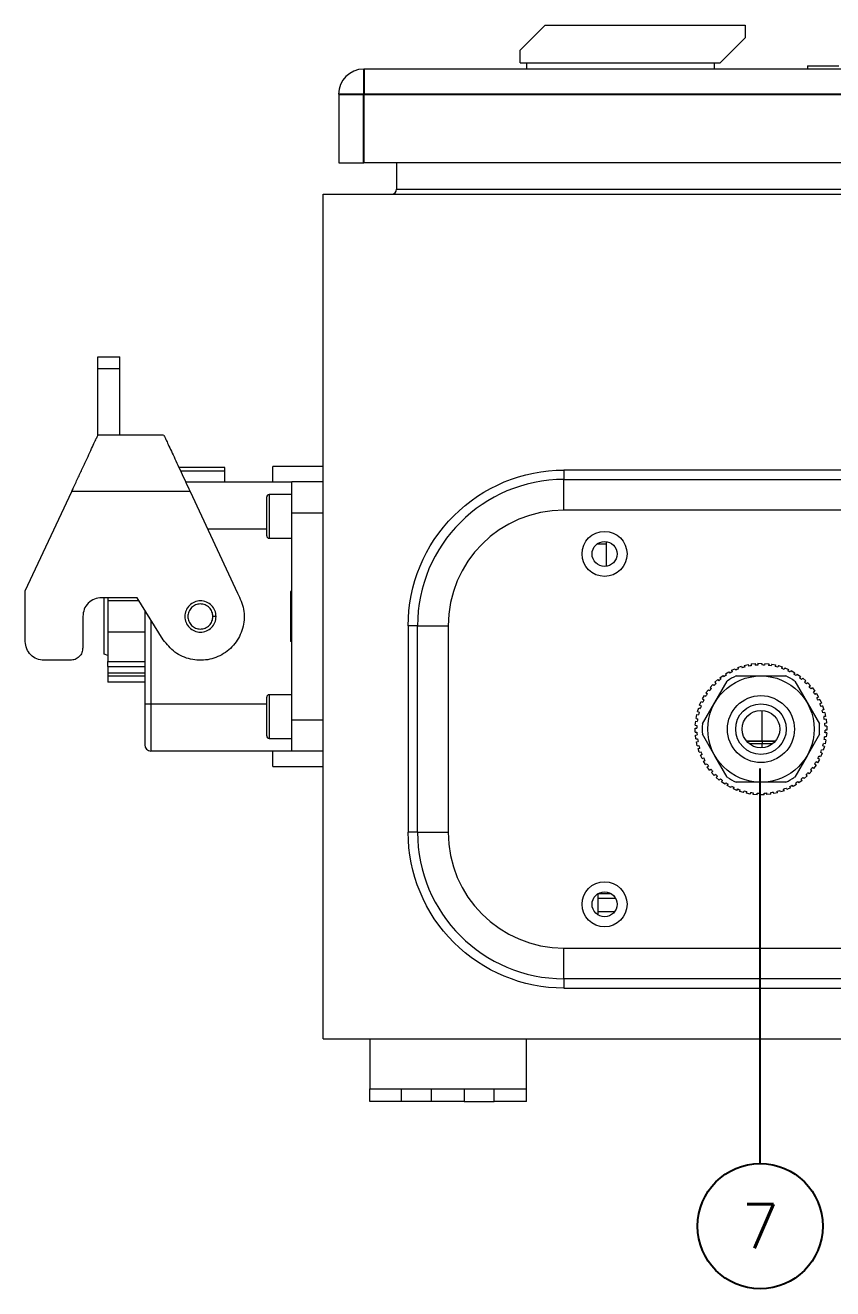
# Model space of a CAD drawing. Extents: x 4137 to 28680, y 2446 to 6814.
# Drawn here: x 9961.3 to 10090.3, y 5122.9 to 5324.9 of the extents above; entities that cross this region are included whole.
import ezdxf
from ezdxf.enums import TextEntityAlignment as Align

# ---------------------------------------------------------------- set-up
doc = ezdxf.new("R2010")
doc.units = 0
doc.header["$LTSCALE"] = 0.5
doc.layers.get('0').update_dxf_attribs({"linetype": 'CONTINUOUS'})
doc.layers.add('DIM', color=5, linetype='CONTINUOUS')
doc.layers.add('VOL', color=2, linetype='CONTINUOUS')
doc.styles.get("Standard").update_dxf_attribs({"font": 'simplex.shx'})

msp = doc.modelspace()

# ---------------------------------------------------------------- linework, layer by layer
at = {"color": 7, "linetype": 'Continuous', "lineweight": 15}
for p, q in [((10040.37, 5320.86), (10044.38, 5324.86)), ((10040.37, 5320.86), (10044.38, 5324.86)), ((10044.38, 5324.86), (10076.37, 5324.86)), ((10044.38, 5324.86), (10076.37, 5324.86)), ((10076.37, 5324.86), (10076.37, 5322.86)), ((10076.37, 5324.86), (10076.37, 5322.86)), ((10076.37, 5322.86), (10072.37, 5318.86)), ((10076.37, 5322.86), (10072.37, 5318.86)), ((10040.37, 5318.86), (10040.37, 5320.86)), ((10040.37, 5318.86), (10040.37, 5320.86)), ((10202.38, 5317.86), (10015.37, 5317.86)), ((10202.38, 5317.86), (10015.37, 5317.86)), ((10040.37, 5318.86), (10072.37, 5318.86)), ((10040.37, 5318.86), (10072.37, 5318.86)), ((10041.37, 5318.86), (10041.37, 5317.86)), ((10041.37, 5318.86), (10041.37, 5317.86)), ((10071.37, 5318.86), (10071.37, 5317.86)), ((10071.37, 5318.86), (10071.37, 5317.86)), ((10086.3, 5318.37), (10086.3, 5317.86)), ((10086.3, 5318.37), (10091.3, 5318.37)), ((10086.3, 5318.37), (10086.3, 5317.86)), ((10086.3, 5318.37), (10091.3, 5318.37)), ((10011.38, 5313.86), (10011.38, 5302.86)), ((10011.38, 5313.86), (10011.38, 5302.86)), ((10011.38, 5302.86), (10015.37, 5302.86)), ((10011.38, 5302.86), (10015.37, 5302.86)), ((10202.38, 5302.86), (10015.37, 5302.86)), ((10202.38, 5302.86), (10015.37, 5302.86)), ((10020.63, 5302.86), (10020.63, 5298.66)), ((10020.63, 5302.86), (10020.63, 5298.66)), ((10008.87, 5162.86), (10008.87, 5297.86)), ((10008.87, 5297.86), (10208.87, 5297.86)), ((10008.87, 5162.86), (10008.87, 5297.86)), ((10008.87, 5297.86), (10208.87, 5297.86)), ((10020.63, 5298.66), (10190.12, 5298.66)), ((10020.63, 5298.66), (10190.12, 5298.66)), ((9972.9, 5271.86), (9976.4, 5271.86)), ((9972.9, 5271.86), (9976.4, 5271.86)), ((9972.9, 5270), (9976.4, 5270)), ((9972.9, 5259.36), (9972.9, 5270)), ((9972.9, 5270), (9976.4, 5270)), ((9972.9, 5259.36), (9972.9, 5270)), ((9976.4, 5259.36), (9976.4, 5270)), ((9976.4, 5259.36), (9976.4, 5270)), ((9983.3, 5259.36), (9972.9, 5259.36)), ((9983.3, 5259.36), (9972.9, 5259.36)), ((9983.45, 5259.29), (9983.3, 5259.36)), ((9983.45, 5259.29), (9983.3, 5259.36)), ((9993.17, 5254.15), (9985.85, 5254.15)), ((9993.17, 5254.15), (9985.85, 5254.15)), ((9986.09, 5253.62), (9993.17, 5253.62)), ((9986.09, 5253.62), (9993.17, 5253.62)), ((9993.17, 5253.62), (9993.17, 5254.15)), ((9993.17, 5253.62), (9993.17, 5254.15)), ((9993.17, 5251.86), (9993.17, 5253.62)), ((9993.17, 5251.86), (9993.17, 5253.62)), ((10008.87, 5254.36), (10000.87, 5254.36)), ((10000.87, 5251.86), (10000.87, 5254.36)), ((10008.87, 5254.36), (10000.87, 5254.36)), ((10000.87, 5251.86), (10000.87, 5254.36)), ((10170.37, 5253.76), (10047.37, 5253.76)), ((10047.37, 5253.76), (10047.37, 5252.26)), ((10170.37, 5253.76), (10047.37, 5253.76)), ((10047.37, 5253.76), (10047.37, 5252.26)), ((9968.9, 5250.78), (9968.76, 5250.5)), ((9968.9, 5250.78), (9968.76, 5250.5)), ((9986.92, 5251.86), (10003.88, 5251.86)), ((9986.92, 5251.86), (10003.88, 5251.86)), ((10000.87, 5252.66), (10000.77, 5252.66)), ((10000.77, 5252.66), (10000.77, 5251.86)), ((10000.87, 5252.66), (10000.77, 5252.66)), ((10000.77, 5252.66), (10000.77, 5251.86)), ((10008.87, 5251.86), (10003.88, 5251.86)), ((10003.88, 5246.86), (10003.88, 5251.86)), ((10008.87, 5251.86), (10003.88, 5251.86)), ((10003.88, 5246.86), (10003.88, 5251.86)), ((10047.37, 5252.26), (10170.37, 5252.26)), ((10047.37, 5252.26), (10170.37, 5252.26)), ((9961.28, 5234.44), (9968.7, 5250.36)), ((9961.28, 5234.44), (9968.7, 5250.36)), ((9987.61, 5250.36), (9968.7, 5250.36)), ((9987.61, 5250.36), (9968.7, 5250.36)), ((9987.61, 5250.36), (9995.21, 5234.07)), ((9987.61, 5250.36), (9995.21, 5234.07)), ((9999.87, 5243.26), (9999.87, 5249.46)), ((9999.87, 5243.26), (9999.87, 5249.46)), ((10003.88, 5249.86), (10000.27, 5249.86)), ((10003.88, 5249.86), (10000.27, 5249.86)), ((10008.87, 5246.86), (10003.88, 5246.86)), ((10003.88, 5213.86), (10003.88, 5246.86)), ((10008.87, 5246.86), (10003.88, 5246.86)), ((10003.88, 5213.86), (10003.88, 5246.86)), ((10170.37, 5247.36), (10047.37, 5247.36)), ((10170.37, 5247.36), (10047.37, 5247.36)), ((10000.27, 5242.86), (10003.88, 5242.86)), ((10000.27, 5242.86), (10003.88, 5242.86)), ((10054.17, 5241.91), (10052.61, 5241.91)), ((10054.17, 5241.91), (10052.61, 5241.91)), ((10054.17, 5241.91), (10054.17, 5242.34)), ((10054.17, 5241.91), (10054.17, 5242.34)), ((10054.17, 5238.38), (10054.17, 5241.91)), ((10054.17, 5238.38), (10054.17, 5241.91)), ((9961.28, 5226.36), (9961.28, 5234.44)), ((9961.28, 5226.36), (9961.28, 5234.44)), ((9979.15, 5233.36), (9973.47, 5233.36)), ((9979.15, 5233.36), (9973.47, 5233.36)), ((9973.87, 5224.36), (9973.87, 5233.36)), ((9973.87, 5224.36), (9973.87, 5233.36)), ((9974.48, 5233.36), (9974.48, 5232.86)), ((9974.48, 5233.36), (9974.48, 5232.86)), ((9979.46, 5232.86), (9974.48, 5232.86)), ((9974.48, 5232.86), (9974.48, 5227.86)), ((9979.46, 5232.86), (9974.48, 5232.86)), ((9974.48, 5232.86), (9974.48, 5227.86)), ((9983.34, 5226.65), (9979.15, 5233.36)), ((9983.34, 5226.65), (9979.15, 5233.36)), ((10003.66, 5233.6), (10003.67, 5233.6)), ((10003.66, 5233.6), (10003.67, 5233.6)), ((10003.66, 5233.56), (10003.67, 5233.56)), ((10003.66, 5233.56), (10003.67, 5233.56)), ((10003.88, 5234.36), (10003.67, 5234.36)), ((10003.67, 5234.36), (10003.67, 5226.36)), ((10003.88, 5234.36), (10003.67, 5234.36)), ((10003.67, 5234.36), (10003.67, 5226.36)), ((10003.67, 5234.18), (10003.67, 5234.18)), ((10003.67, 5234.18), (10003.67, 5234.18)), ((9980.37, 5231.39), (9980.37, 5216.36)), ((9980.37, 5231.39), (9980.37, 5216.36)), ((9970.47, 5230.36), (9970.47, 5225.36)), ((9970.47, 5230.36), (9970.47, 5225.36)), ((9991.77, 5230.36), (9991.27, 5230.36)), ((9991.77, 5230.36), (9991.27, 5230.36)), ((10003.67, 5230.1), (10003.67, 5230.1)), ((10003.67, 5230.1), (10003.67, 5230.1)), ((10022.48, 5228.86), (10022.48, 5195.86)), ((10023.98, 5228.86), (10022.48, 5228.86)), ((10022.48, 5228.86), (10022.48, 5195.86)), ((10023.98, 5228.86), (10022.48, 5228.86)), ((10023.98, 5195.86), (10023.98, 5228.86)), ((10023.98, 5195.86), (10023.98, 5228.86)), ((10028.87, 5228.86), (10028.87, 5195.86)), ((10028.87, 5228.86), (10028.87, 5195.86)), ((9980.37, 5227.86), (9974.48, 5227.86)), ((9974.48, 5227.86), (9974.48, 5223.18)), ((9980.37, 5227.86), (9974.48, 5227.86)), ((9974.48, 5227.86), (9974.48, 5223.18)), ((10003.88, 5226.36), (10003.67, 5226.36)), ((10003.88, 5226.36), (10003.67, 5226.36)), ((9968.47, 5223.36), (9964.27, 5223.36)), ((9968.47, 5223.36), (9964.27, 5223.36)), ((9974.48, 5224.13), (9973.87, 5224.36)), ((9974.48, 5224.13), (9973.87, 5224.36)), ((10076.21, 5222.54), (10076.84, 5222.67)), ((10076.21, 5222.54), (10076.84, 5222.67)), ((10076.21, 5222.54), (10076.27, 5222.27)), ((10076.21, 5222.54), (10076.27, 5222.27)), ((10076.84, 5222.67), (10076.89, 5222.42)), ((10076.84, 5222.67), (10076.89, 5222.42)), ((10077.29, 5222.77), (10077.93, 5222.82)), ((10077.29, 5222.77), (10077.93, 5222.82)), ((10077.29, 5222.77), (10077.32, 5222.49)), ((10077.29, 5222.77), (10077.32, 5222.49)), ((10077.93, 5222.82), (10077.95, 5222.57)), ((10077.93, 5222.82), (10077.95, 5222.57)), ((10078.39, 5222.88), (10078.38, 5222.6)), ((10078.39, 5222.88), (10078.38, 5222.6)), ((10078.39, 5222.88), (10079.03, 5222.87)), ((10078.39, 5222.88), (10079.03, 5222.87)), ((10079.03, 5222.87), (10079.02, 5222.61)), ((10079.03, 5222.87), (10079.02, 5222.61)), ((10079.49, 5222.87), (10079.46, 5222.59)), ((10079.49, 5222.87), (10079.46, 5222.59)), ((10079.49, 5222.87), (10080.12, 5222.79)), ((10079.49, 5222.87), (10080.12, 5222.79)), ((10080.12, 5222.79), (10080.09, 5222.54)), ((10080.12, 5222.79), (10080.09, 5222.54)), ((10080.59, 5222.75), (10080.52, 5222.48)), ((10080.59, 5222.75), (10080.52, 5222.48)), ((10080.59, 5222.75), (10081.21, 5222.61)), ((10080.59, 5222.75), (10081.21, 5222.61)), ((10081.21, 5222.61), (10081.15, 5222.35)), ((10081.21, 5222.61), (10081.15, 5222.35)), ((10081.66, 5222.51), (10081.57, 5222.25)), ((10081.66, 5222.51), (10081.57, 5222.25)), ((10081.66, 5222.51), (10082.27, 5222.31)), ((10081.66, 5222.51), (10082.27, 5222.31)), ((9974.48, 5222.36), (9980.37, 5222.36)), ((9974.48, 5222.36), (9974.48, 5222.36)), ((9974.48, 5222.36), (9980.37, 5222.36)), ((9974.48, 5222.36), (9974.48, 5222.36)), ((9974.48, 5221.36), (9974.48, 5220.86)), ((9974.48, 5221.36), (9974.48, 5220.86)), ((10072.3, 5220.58), (10072.82, 5220.95)), ((10072.3, 5220.58), (10072.82, 5220.95)), ((10072.3, 5220.58), (10072.46, 5220.35)), ((10072.3, 5220.58), (10072.46, 5220.35)), ((10072.82, 5220.95), (10072.97, 5220.74)), ((10072.82, 5220.95), (10072.97, 5220.74)), ((10073.2, 5221.22), (10073.75, 5221.53)), ((10073.2, 5221.22), (10073.75, 5221.53)), ((10073.2, 5221.22), (10073.33, 5220.98)), ((10073.2, 5221.22), (10073.33, 5220.98)), ((10073.75, 5221.53), (10073.88, 5221.31)), ((10073.75, 5221.53), (10073.88, 5221.31)), ((10074.15, 5221.77), (10074.74, 5222.02)), ((10074.15, 5221.77), (10074.74, 5222.02)), ((10074.15, 5221.77), (10074.26, 5221.51)), ((10074.15, 5221.77), (10074.26, 5221.51)), ((10074.74, 5222.02), (10074.84, 5221.78)), ((10074.74, 5222.02), (10074.84, 5221.78)), ((10074.92, 5220.86), (10078.87, 5220.86)), ((10074.92, 5220.86), (10078.87, 5220.86)), ((10075.16, 5222.21), (10075.77, 5222.4)), ((10075.16, 5222.21), (10075.77, 5222.4)), ((10075.16, 5222.21), (10075.25, 5221.95)), ((10075.16, 5222.21), (10075.25, 5221.95)), ((10075.77, 5222.4), (10075.85, 5222.15)), ((10075.77, 5222.4), (10075.85, 5222.15)), ((10078.87, 5220.86), (10082.83, 5220.86)), ((10078.87, 5220.86), (10082.83, 5220.86)), ((10082.27, 5222.31), (10082.18, 5222.06)), ((10082.27, 5222.31), (10082.18, 5222.06)), ((10082.71, 5222.16), (10082.59, 5221.91)), ((10082.71, 5222.16), (10082.59, 5221.91)), ((10082.71, 5222.16), (10083.29, 5221.9)), ((10082.71, 5222.16), (10083.29, 5221.9)), ((10083.29, 5221.9), (10083.18, 5221.66)), ((10083.29, 5221.9), (10083.18, 5221.66)), ((10083.71, 5221.71), (10083.57, 5221.47)), ((10083.71, 5221.71), (10083.57, 5221.47)), ((10083.71, 5221.71), (10084.26, 5221.38)), ((10083.71, 5221.71), (10084.26, 5221.38)), ((10084.26, 5221.38), (10084.13, 5221.16)), ((10084.26, 5221.38), (10084.13, 5221.16)), ((10084.66, 5221.15), (10084.5, 5220.93)), ((10084.66, 5221.15), (10084.5, 5220.93)), ((10084.66, 5221.15), (10085.17, 5220.77)), ((10084.66, 5221.15), (10085.17, 5220.77)), ((10085.17, 5220.77), (10085.02, 5220.56)), ((10085.17, 5220.77), (10085.02, 5220.56)), ((10085.55, 5220.5), (10085.36, 5220.3)), ((10085.55, 5220.5), (10085.36, 5220.3)), ((10085.55, 5220.5), (10086.02, 5220.07)), ((10085.55, 5220.5), (10086.02, 5220.07)), ((9980.37, 5219.86), (9974.48, 5219.86)), ((9974.48, 5219.86), (9974.48, 5219.86)), ((9974.48, 5219.86), (9974.48, 5219.86)), ((9980.37, 5219.86), (9974.48, 5219.86)), ((9974.48, 5219.86), (9974.48, 5219.86)), ((9974.48, 5219.86), (9974.48, 5219.86)), ((10070.08, 5218.15), (10070.46, 5218.66)), ((10070.08, 5218.15), (10070.46, 5218.66)), ((10070.46, 5218.66), (10070.67, 5218.5)), ((10070.46, 5218.66), (10070.67, 5218.5)), ((10070.73, 5219.03), (10071.17, 5219.5)), ((10070.73, 5219.03), (10071.17, 5219.5)), ((10070.73, 5219.03), (10070.94, 5218.85)), ((10070.73, 5219.03), (10070.94, 5218.85)), ((10071.17, 5219.5), (10071.36, 5219.33)), ((10071.17, 5219.5), (10071.36, 5219.33)), ((10071.48, 5219.85), (10071.96, 5220.27)), ((10071.48, 5219.85), (10071.96, 5220.27)), ((10071.48, 5219.85), (10071.66, 5219.64)), ((10071.48, 5219.85), (10071.66, 5219.64)), ((10071.51, 5216.61), (10073.49, 5220.04)), ((10071.51, 5216.61), (10073.49, 5220.04)), ((10071.96, 5220.27), (10072.13, 5220.07)), ((10071.96, 5220.27), (10072.13, 5220.07)), ((10084.26, 5220.04), (10086.24, 5216.61)), ((10084.26, 5220.04), (10086.24, 5216.61)), ((10086.02, 5220.07), (10085.84, 5219.88)), ((10086.02, 5220.07), (10085.84, 5219.88)), ((10086.36, 5219.76), (10086.16, 5219.57)), ((10086.36, 5219.76), (10086.16, 5219.57)), ((10086.36, 5219.76), (10086.78, 5219.28)), ((10086.36, 5219.76), (10086.78, 5219.28)), ((10086.78, 5219.28), (10086.59, 5219.11)), ((10086.78, 5219.28), (10086.59, 5219.11)), ((10087.1, 5218.93), (10086.87, 5218.77)), ((10087.1, 5218.93), (10086.87, 5218.77)), ((10087.1, 5218.93), (10087.46, 5218.41)), ((10087.1, 5218.93), (10087.46, 5218.41)), ((10087.46, 5218.41), (10087.25, 5218.26)), ((10087.46, 5218.41), (10087.25, 5218.26)), ((9981.37, 5216.36), (9980.37, 5216.36)), ((9981.37, 5216.36), (9980.37, 5216.36)), ((9981.37, 5216.36), (9981.37, 5208.86)), ((9981.37, 5216.36), (9981.37, 5208.86)), ((9999.87, 5211.26), (9999.87, 5217.46)), ((9999.87, 5211.26), (9999.87, 5217.46)), ((10003.88, 5217.86), (10000.27, 5217.86)), ((10003.88, 5217.86), (10000.27, 5217.86)), ((10069.07, 5216.19), (10069.34, 5216.77)), ((10069.07, 5216.19), (10069.34, 5216.77)), ((10069.34, 5216.77), (10069.57, 5216.66)), ((10069.34, 5216.77), (10069.57, 5216.66)), ((10069.52, 5217.2), (10069.85, 5217.74)), ((10069.52, 5217.2), (10069.85, 5217.74)), ((10069.52, 5217.2), (10069.76, 5217.05)), ((10069.52, 5217.2), (10069.76, 5217.05)), ((10069.53, 5213.18), (10071.51, 5216.61)), ((10069.53, 5213.18), (10071.51, 5216.61)), ((10069.85, 5217.74), (10070.07, 5217.61)), ((10069.85, 5217.74), (10070.07, 5217.61)), ((10070.08, 5218.15), (10070.3, 5217.98)), ((10070.08, 5218.15), (10070.3, 5217.98)), ((10086.24, 5216.61), (10088.22, 5213.18)), ((10086.24, 5216.61), (10088.22, 5213.18)), ((10087.74, 5218.04), (10087.5, 5217.9)), ((10087.74, 5218.04), (10087.5, 5217.9)), ((10087.74, 5218.04), (10088.05, 5217.48)), ((10087.74, 5218.04), (10088.05, 5217.48)), ((10088.05, 5217.48), (10087.82, 5217.36)), ((10088.05, 5217.48), (10087.82, 5217.36)), ((10088.28, 5217.08), (10088.03, 5216.97)), ((10088.28, 5217.08), (10088.03, 5216.97)), ((10088.28, 5217.08), (10088.54, 5216.49)), ((10088.28, 5217.08), (10088.54, 5216.49)), ((10088.54, 5216.49), (10088.3, 5216.39)), ((10088.54, 5216.49), (10088.3, 5216.39)), ((10068.49, 5214.07), (10068.63, 5214.69)), ((10068.49, 5214.07), (10068.63, 5214.69)), ((10068.63, 5214.69), (10068.88, 5214.64)), ((10068.63, 5214.69), (10068.88, 5214.64)), ((10068.72, 5215.15), (10068.93, 5215.75)), ((10068.72, 5215.15), (10068.93, 5215.75)), ((10068.72, 5215.15), (10068.99, 5215.06)), ((10068.72, 5215.15), (10068.99, 5215.06)), ((10068.93, 5215.75), (10069.17, 5215.67)), ((10068.93, 5215.75), (10069.17, 5215.67)), ((10069.07, 5216.19), (10069.32, 5216.08)), ((10069.07, 5216.19), (10069.32, 5216.08)), ((10079.07, 5210.42), (10079.07, 5215.35)), ((10079.07, 5210.42), (10079.07, 5215.35)), ((10088.73, 5216.07), (10088.46, 5215.99)), ((10088.73, 5216.07), (10088.46, 5215.99)), ((10088.91, 5215.46), (10088.67, 5215.39)), ((10088.91, 5215.46), (10088.67, 5215.39)), ((10088.73, 5216.07), (10088.91, 5215.46)), ((10088.73, 5216.07), (10088.91, 5215.46)), ((10089.06, 5215.02), (10088.79, 5214.97)), ((10089.06, 5215.02), (10088.79, 5214.97)), ((10089.18, 5214.4), (10088.93, 5214.35)), ((10089.18, 5214.4), (10088.93, 5214.35)), ((10089.06, 5215.02), (10089.18, 5214.4)), ((10089.06, 5215.02), (10089.18, 5214.4)), ((10003.88, 5208.86), (10003.88, 5213.86)), ((10003.88, 5213.86), (10008.87, 5213.86)), ((10003.88, 5208.86), (10003.88, 5213.86)), ((10003.88, 5213.86), (10008.87, 5213.86)), ((10068.36, 5211.87), (10068.37, 5212.51)), ((10068.36, 5211.87), (10068.37, 5212.51)), ((10068.37, 5212.98), (10068.44, 5213.61)), ((10068.37, 5212.98), (10068.44, 5213.61)), ((10068.37, 5212.98), (10068.64, 5212.94)), ((10068.37, 5212.98), (10068.64, 5212.94)), ((10068.37, 5212.51), (10068.63, 5212.51)), ((10068.37, 5212.51), (10068.63, 5212.51)), ((10068.44, 5213.61), (10068.7, 5213.58)), ((10068.44, 5213.61), (10068.7, 5213.58)), ((10068.49, 5214.07), (10068.76, 5214.01)), ((10068.49, 5214.07), (10068.76, 5214.01)), ((10089.28, 5213.94), (10089.01, 5213.92)), ((10089.28, 5213.94), (10089.01, 5213.92)), ((10089.34, 5213.31), (10089.08, 5213.28)), ((10089.34, 5213.31), (10089.08, 5213.28)), ((10089.39, 5212.85), (10089.11, 5212.85)), ((10089.39, 5212.85), (10089.11, 5212.85)), ((10089.28, 5213.94), (10089.34, 5213.31)), ((10089.28, 5213.94), (10089.34, 5213.31)), ((10089.39, 5212.85), (10089.38, 5212.21)), ((10089.39, 5212.85), (10089.38, 5212.21)), ((10000.27, 5210.86), (10003.88, 5210.86)), ((10000.27, 5210.86), (10003.88, 5210.86)), ((10068.36, 5211.87), (10068.64, 5211.87)), ((10068.36, 5211.87), (10068.64, 5211.87)), ((10068.41, 5211.41), (10068.67, 5211.44)), ((10068.41, 5211.41), (10068.67, 5211.44)), ((10068.47, 5210.78), (10068.41, 5211.41)), ((10068.47, 5210.78), (10068.41, 5211.41)), ((10068.47, 5210.78), (10068.74, 5210.8)), ((10068.47, 5210.78), (10068.74, 5210.8)), ((10068.57, 5210.32), (10068.82, 5210.37)), ((10068.57, 5210.32), (10068.82, 5210.37)), ((10068.69, 5209.7), (10068.57, 5210.32)), ((10068.69, 5209.7), (10068.57, 5210.32)), ((10071.51, 5208.11), (10069.53, 5211.54)), ((10071.51, 5208.11), (10069.53, 5211.54)), ((10081.16, 5210.42), (10076.59, 5210.42)), ((10081.16, 5210.42), (10076.59, 5210.42)), ((10079.07, 5210.42), (10079.07, 5210.41)), ((10079.07, 5210.42), (10079.07, 5210.41)), ((10079.07, 5210.41), (10079.07, 5210.39)), ((10079.07, 5210.41), (10079.07, 5210.39)), ((10079.07, 5210.39), (10079.07, 5210)), ((10079.07, 5210.39), (10079.07, 5210)), ((10088.22, 5211.54), (10086.24, 5208.11)), ((10088.22, 5211.54), (10086.24, 5208.11)), ((10089.26, 5210.65), (10088.99, 5210.71)), ((10089.26, 5210.65), (10088.99, 5210.71)), ((10089.31, 5211.11), (10089.05, 5211.14)), ((10089.31, 5211.11), (10089.05, 5211.14)), ((10089.38, 5211.74), (10089.11, 5211.78)), ((10089.38, 5211.74), (10089.11, 5211.78)), ((10089.38, 5212.21), (10089.12, 5212.21)), ((10089.38, 5212.21), (10089.12, 5212.21)), ((10089.26, 5210.65), (10089.12, 5210.03)), ((10089.26, 5210.65), (10089.12, 5210.03)), ((10089.38, 5211.74), (10089.31, 5211.11)), ((10089.38, 5211.74), (10089.31, 5211.11)), ((10003.88, 5208.86), (9981.37, 5208.86)), ((10003.88, 5208.86), (9981.37, 5208.86)), ((10000.77, 5208.86), (10000.77, 5208.06)), ((10000.77, 5208.86), (10000.77, 5208.06)), ((10000.87, 5206.36), (10000.87, 5208.86)), ((10000.87, 5206.36), (10000.87, 5208.86)), ((10008.87, 5208.86), (10003.88, 5208.86)), ((10008.87, 5208.86), (10003.88, 5208.86)), ((10068.69, 5209.7), (10068.96, 5209.75)), ((10068.69, 5209.7), (10068.96, 5209.75)), ((10068.84, 5209.26), (10069.08, 5209.33)), ((10068.84, 5209.26), (10069.08, 5209.33)), ((10069.02, 5208.65), (10068.84, 5209.26)), ((10069.02, 5208.65), (10068.84, 5209.26)), ((10069.02, 5208.65), (10069.29, 5208.73)), ((10069.02, 5208.65), (10069.29, 5208.73)), ((10069.21, 5208.22), (10069.45, 5208.33)), ((10069.21, 5208.22), (10069.45, 5208.33)), ((10079.07, 5209.37), (10079.07, 5210)), ((10079.07, 5209.37), (10079.07, 5210)), ((10088.68, 5208.53), (10088.41, 5207.95)), ((10088.68, 5208.53), (10088.41, 5207.95)), ((10088.68, 5208.53), (10088.43, 5208.64)), ((10088.68, 5208.53), (10088.43, 5208.64)), ((10088.82, 5208.97), (10088.58, 5209.05)), ((10088.82, 5208.97), (10088.58, 5209.05)), ((10089.03, 5209.57), (10088.76, 5209.66)), ((10089.03, 5209.57), (10088.76, 5209.66)), ((10089.03, 5209.57), (10088.82, 5208.97)), ((10089.03, 5209.57), (10088.82, 5208.97)), ((10089.12, 5210.03), (10088.87, 5210.08)), ((10089.12, 5210.03), (10088.87, 5210.08)), ((10000.77, 5208.06), (10000.87, 5208.06)), ((10000.77, 5208.06), (10000.87, 5208.06)), ((10000.87, 5206.36), (10008.87, 5206.36)), ((10000.87, 5206.36), (10008.87, 5206.36)), ((10069.47, 5207.64), (10069.21, 5208.22)), ((10069.47, 5207.64), (10069.21, 5208.22)), ((10069.47, 5207.64), (10069.72, 5207.75)), ((10069.47, 5207.64), (10069.72, 5207.75)), ((10069.7, 5207.24), (10069.93, 5207.36)), ((10069.7, 5207.24), (10069.93, 5207.36)), ((10070.01, 5206.68), (10069.7, 5207.24)), ((10070.01, 5206.68), (10069.7, 5207.24)), ((10070.01, 5206.68), (10070.25, 5206.82)), ((10070.01, 5206.68), (10070.25, 5206.82)), ((10070.29, 5206.31), (10070.5, 5206.46)), ((10070.29, 5206.31), (10070.5, 5206.46)), ((10070.65, 5205.78), (10070.29, 5206.31)), ((10070.65, 5205.78), (10070.29, 5206.31)), ((10073.49, 5204.68), (10071.51, 5208.11)), ((10073.49, 5204.68), (10071.51, 5208.11)), ((10086.24, 5208.11), (10084.26, 5204.68)), ((10086.24, 5208.11), (10084.26, 5204.68)), ((10087.67, 5206.57), (10087.29, 5206.06)), ((10087.67, 5206.57), (10087.29, 5206.06)), ((10087.67, 5206.57), (10087.45, 5206.74)), ((10087.67, 5206.57), (10087.45, 5206.74)), ((10087.9, 5206.97), (10087.68, 5207.11)), ((10087.9, 5206.97), (10087.68, 5207.11)), ((10088.23, 5207.52), (10087.9, 5206.97)), ((10088.23, 5207.52), (10087.9, 5206.97)), ((10088.23, 5207.52), (10087.99, 5207.66)), ((10088.23, 5207.52), (10087.99, 5207.66)), ((10088.41, 5207.95), (10088.18, 5208.06)), ((10088.41, 5207.95), (10088.18, 5208.06)), ((10070.65, 5205.78), (10070.88, 5205.94)), ((10070.65, 5205.78), (10070.88, 5205.94)), ((10070.97, 5205.44), (10071.16, 5205.61)), ((10070.97, 5205.44), (10071.16, 5205.61)), ((10071.39, 5204.96), (10070.97, 5205.44)), ((10071.39, 5204.96), (10070.97, 5205.44)), ((10071.39, 5204.96), (10071.59, 5205.14)), ((10071.39, 5204.96), (10071.59, 5205.14)), ((10071.73, 5204.65), (10071.91, 5204.84)), ((10071.73, 5204.65), (10071.91, 5204.84)), ((10072.2, 5204.22), (10071.73, 5204.65)), ((10072.2, 5204.22), (10071.73, 5204.65)), ((10072.2, 5204.22), (10072.39, 5204.42)), ((10072.2, 5204.22), (10072.39, 5204.42)), ((10085.45, 5204.14), (10085.29, 5204.36)), ((10085.45, 5204.14), (10085.29, 5204.36)), ((10085.79, 5204.45), (10085.62, 5204.64)), ((10085.79, 5204.45), (10085.62, 5204.64)), ((10086.27, 5204.87), (10085.79, 5204.45)), ((10086.27, 5204.87), (10085.79, 5204.45)), ((10086.27, 5204.87), (10086.09, 5205.08)), ((10086.27, 5204.87), (10086.09, 5205.08)), ((10086.58, 5205.22), (10086.39, 5205.39)), ((10086.58, 5205.22), (10086.39, 5205.39)), ((10087.02, 5205.68), (10086.58, 5205.22)), ((10087.02, 5205.68), (10086.58, 5205.22)), ((10087.02, 5205.68), (10086.81, 5205.87)), ((10087.02, 5205.68), (10086.81, 5205.87)), ((10087.29, 5206.06), (10087.08, 5206.22)), ((10087.29, 5206.06), (10087.08, 5206.22)), ((10072.58, 5203.95), (10072.73, 5204.15)), ((10072.58, 5203.95), (10072.73, 5204.15)), ((10073.09, 5203.57), (10072.58, 5203.95)), ((10073.09, 5203.57), (10072.58, 5203.95)), ((10073.09, 5203.57), (10073.25, 5203.79)), ((10073.09, 5203.57), (10073.25, 5203.79)), ((10073.49, 5203.34), (10073.62, 5203.56)), ((10073.49, 5203.34), (10073.62, 5203.56)), ((10074.04, 5203.01), (10073.49, 5203.34)), ((10074.04, 5203.01), (10073.49, 5203.34)), ((10074.04, 5203.01), (10074.18, 5203.25)), ((10074.04, 5203.01), (10074.18, 5203.25)), ((10074.46, 5202.82), (10074.57, 5203.06)), ((10074.46, 5202.82), (10074.57, 5203.06)), ((10075.04, 5202.55), (10074.46, 5202.82)), ((10075.04, 5202.55), (10074.46, 5202.82)), ((10078.87, 5203.86), (10074.92, 5203.86)), ((10078.87, 5203.86), (10074.92, 5203.86)), ((10075.04, 5202.55), (10075.16, 5202.81)), ((10075.04, 5202.55), (10075.16, 5202.81)), ((10075.48, 5202.41), (10075.57, 5202.66)), ((10075.48, 5202.41), (10075.57, 5202.66)), ((10076.09, 5202.21), (10075.48, 5202.41)), ((10076.09, 5202.21), (10075.48, 5202.41)), ((10076.09, 5202.21), (10076.18, 5202.47)), ((10076.09, 5202.21), (10076.18, 5202.47)), ((10076.54, 5202.11), (10076.6, 5202.37)), ((10076.54, 5202.11), (10076.6, 5202.37)), ((10077.16, 5201.97), (10077.23, 5202.24)), ((10077.16, 5201.97), (10077.23, 5202.24)), ((10082.83, 5203.86), (10078.87, 5203.86)), ((10082.83, 5203.86), (10078.87, 5203.86)), ((10080.46, 5201.95), (10080.43, 5202.23)), ((10080.46, 5201.95), (10080.43, 5202.23)), ((10080.91, 5202.05), (10080.86, 5202.3)), ((10080.91, 5202.05), (10080.86, 5202.3)), ((10081.54, 5202.17), (10081.48, 5202.45)), ((10081.54, 5202.17), (10081.48, 5202.45)), ((10081.98, 5202.32), (10081.9, 5202.57)), ((10081.98, 5202.32), (10081.9, 5202.57)), ((10082.59, 5202.51), (10081.98, 5202.32)), ((10082.59, 5202.51), (10081.98, 5202.32)), ((10082.59, 5202.51), (10082.5, 5202.77)), ((10082.59, 5202.51), (10082.5, 5202.77)), ((10083.01, 5202.7), (10082.91, 5202.94)), ((10083.01, 5202.7), (10082.91, 5202.94)), ((10083.6, 5202.95), (10083.01, 5202.7)), ((10083.6, 5202.95), (10083.01, 5202.7)), ((10083.6, 5202.95), (10083.49, 5203.21)), ((10083.6, 5202.95), (10083.49, 5203.21)), ((10084, 5203.18), (10083.87, 5203.41)), ((10084, 5203.18), (10083.87, 5203.41)), ((10084.55, 5203.5), (10084, 5203.18)), ((10084.55, 5203.5), (10084, 5203.18)), ((10084.55, 5203.5), (10084.42, 5203.74)), ((10084.55, 5203.5), (10084.42, 5203.74)), ((10084.93, 5203.77), (10084.78, 5203.98)), ((10084.93, 5203.77), (10084.78, 5203.98)), ((10085.45, 5204.14), (10084.93, 5203.77)), ((10085.45, 5204.14), (10084.93, 5203.77)), ((10077.16, 5201.97), (10076.54, 5202.11)), ((10077.16, 5201.97), (10076.54, 5202.11)), ((10077.63, 5201.93), (10077.66, 5202.18)), ((10077.63, 5201.93), (10077.66, 5202.18)), ((10078.26, 5201.85), (10077.63, 5201.93)), ((10078.26, 5201.85), (10077.63, 5201.93)), ((10078.26, 5201.85), (10078.29, 5202.13)), ((10078.26, 5201.85), (10078.29, 5202.13)), ((10078.72, 5201.85), (10078.73, 5202.11)), ((10078.72, 5201.85), (10078.73, 5202.11)), ((10079.36, 5201.84), (10078.72, 5201.85)), ((10079.36, 5201.84), (10078.72, 5201.85)), ((10079.36, 5201.84), (10079.37, 5202.12)), ((10079.36, 5201.84), (10079.37, 5202.12)), ((10079.82, 5201.89), (10079.8, 5202.15)), ((10079.82, 5201.89), (10079.8, 5202.15)), ((10080.46, 5201.95), (10079.82, 5201.89)), ((10080.46, 5201.95), (10079.82, 5201.89)), ((10081.54, 5202.17), (10080.91, 5202.05)), ((10081.54, 5202.17), (10080.91, 5202.05)), ((10023.98, 5195.86), (10022.48, 5195.86)), ((10023.98, 5195.86), (10022.48, 5195.86)), ((10052.87, 5182.63), (10052.87, 5186.09)), ((10052.87, 5182.63), (10052.87, 5186.09)), ((10047.37, 5177.36), (10170.37, 5177.36)), ((10047.37, 5177.36), (10170.37, 5177.36)), ((10047.37, 5172.46), (10047.37, 5170.96)), ((10170.37, 5172.46), (10047.37, 5172.46)), ((10047.37, 5172.46), (10047.37, 5170.96)), ((10170.37, 5172.46), (10047.37, 5172.46)), ((10047.37, 5170.96), (10170.37, 5170.96)), ((10047.37, 5170.96), (10170.37, 5170.96)), ((10008.87, 5162.86), (10208.87, 5162.86)), ((10008.87, 5162.86), (10208.87, 5162.86)), ((10016.37, 5162.86), (10016.37, 5154.86)), ((10016.37, 5162.86), (10016.37, 5154.86)), ((10041.37, 5154.86), (10041.37, 5162.86)), ((10041.37, 5154.86), (10041.37, 5162.86)), ((10016.37, 5152.86), (10016.37, 5154.86)), ((10016.37, 5154.86), (10016.46, 5154.86)), ((10016.37, 5152.86), (10016.37, 5154.86)), ((10016.37, 5154.86), (10016.46, 5154.86)), ((10016.46, 5154.86), (10021.36, 5154.86)), ((10016.46, 5154.86), (10021.36, 5154.86)), ((10021.36, 5154.86), (10021.36, 5152.86)), ((10021.36, 5154.86), (10026.13, 5154.86)), ((10021.36, 5154.86), (10021.36, 5152.86)), ((10021.36, 5154.86), (10026.13, 5154.86)), ((10026.13, 5154.86), (10031.45, 5154.86)), ((10026.13, 5154.86), (10026.13, 5152.86)), ((10026.13, 5154.86), (10031.45, 5154.86)), ((10026.13, 5154.86), (10026.13, 5152.86)), ((10031.45, 5154.86), (10031.45, 5152.86)), ((10031.45, 5154.86), (10036.22, 5154.86)), ((10031.45, 5154.86), (10031.45, 5152.86)), ((10031.45, 5154.86), (10036.22, 5154.86)), ((10036.22, 5152.86), (10036.22, 5154.86)), ((10036.22, 5154.86), (10041.12, 5154.86)), ((10036.22, 5152.86), (10036.22, 5154.86)), ((10036.22, 5154.86), (10041.12, 5154.86)), ((10041.12, 5154.86), (10041.37, 5154.86)), ((10041.12, 5154.86), (10041.37, 5154.86)), ((10041.37, 5152.86), (10041.37, 5154.86)), ((10041.37, 5152.86), (10041.37, 5154.86)), ((10021.36, 5152.86), (10016.37, 5152.86)), ((10021.36, 5152.86), (10016.37, 5152.86)), ((10026.13, 5152.86), (10021.36, 5152.86)), ((10026.13, 5152.86), (10021.36, 5152.86)), ((10031.45, 5152.86), (10026.13, 5152.86)), ((10031.45, 5152.86), (10026.13, 5152.86)), ((10031.45, 5152.86), (10036.22, 5152.86)), ((10031.45, 5152.86), (10036.22, 5152.86)), ((10041.37, 5152.86), (10036.22, 5152.86)), ((10041.37, 5152.86), (10036.22, 5152.86))]:
    msp.add_line(p, q, dxfattribs=at)
at = {"color": 8, "linetype": 'Continuous', "lineweight": 15}
for p, q in [((10047.37, 5247.36), (10047.37, 5252.26)), ((10047.37, 5247.36), (10047.37, 5252.26)), ((10000.27, 5249.86), (10000.27, 5242.86)), ((10000.27, 5249.86), (10000.27, 5242.86)), ((9990.41, 5244.36), (9999.87, 5244.36)), ((9990.41, 5244.36), (9999.87, 5244.36)), ((9981.37, 5229.79), (9981.37, 5216.36)), ((9981.37, 5229.79), (9981.37, 5216.36)), ((10023.98, 5228.86), (10028.87, 5228.86)), ((10023.98, 5228.86), (10028.87, 5228.86)), ((9974.48, 5223.18), (9980.37, 5223.18)), ((9974.48, 5223.18), (9980.37, 5223.18)), ((9974.48, 5222.36), (9980.37, 5222.36)), ((9974.48, 5222.36), (9980.37, 5222.36)), ((9974.48, 5221.36), (9980.37, 5221.36)), ((9974.48, 5221.36), (9980.37, 5221.36)), ((9974.48, 5220.86), (9980.37, 5220.86)), ((9974.48, 5220.86), (9980.37, 5220.86)), ((9980.37, 5219.86), (9974.48, 5219.86)), ((9980.37, 5219.86), (9974.48, 5219.86)), ((9999.87, 5216.36), (9981.37, 5216.36)), ((9999.87, 5216.36), (9981.37, 5216.36)), ((10000.27, 5217.86), (10000.27, 5210.86)), ((10000.27, 5217.86), (10000.27, 5210.86)), ((10081.16, 5210.41), (10076.59, 5210.41)), ((10081.16, 5210.41), (10076.59, 5210.41)), ((10081.14, 5210.39), (10076.61, 5210.39)), ((10081.14, 5210.39), (10076.61, 5210.39)), ((10023.98, 5195.86), (10028.87, 5195.86)), ((10023.98, 5195.86), (10028.87, 5195.86)), ((10052.87, 5186.09), (10054.88, 5186.09)), ((10052.87, 5186.09), (10054.88, 5186.09)), ((10055.63, 5185.31), (10052.87, 5185.31)), ((10055.63, 5185.31), (10052.87, 5185.31)), ((10052.87, 5183.21), (10055.51, 5183.21)), ((10052.87, 5183.21), (10055.51, 5183.21)), ((10047.37, 5172.46), (10047.37, 5177.36)), ((10047.37, 5172.46), (10047.37, 5177.36))]:
    msp.add_line(p, q, dxfattribs=at)
at = {"color": 7, "linetype": 'Continuous', "lineweight": 15, "flags": 128}
for points in [[(9974.48, 5222.36), (9974.48, 5222.37), (9974.48, 5222.42), (9974.48, 5222.49), (9974.48, 5222.59), (9974.48, 5222.71), (9974.48, 5222.86), (9974.48, 5223.02), (9974.48, 5223.18)], [(9974.48, 5222.36), (9974.48, 5222.37), (9974.48, 5222.42), (9974.48, 5222.49), (9974.48, 5222.59), (9974.48, 5222.71), (9974.48, 5222.86), (9974.48, 5223.02), (9974.48, 5223.18)], [(9974.48, 5222.36), (9974.48, 5222.34), (9974.48, 5222.28), (9974.48, 5222.19), (9974.48, 5222.06), (9974.48, 5221.91), (9974.48, 5221.74), (9974.48, 5221.55), (9974.48, 5221.36)], [(9974.48, 5222.36), (9974.48, 5222.34), (9974.48, 5222.28), (9974.48, 5222.19), (9974.48, 5222.06), (9974.48, 5221.91), (9974.48, 5221.74), (9974.48, 5221.55), (9974.48, 5221.36)], [(9974.48, 5220.86), (9974.48, 5220.66), (9974.48, 5220.47), (9974.48, 5220.3), (9974.48, 5220.15), (9974.48, 5220.03), (9974.48, 5219.93), (9974.48, 5219.88), (9974.48, 5219.86)], [(9974.48, 5220.86), (9974.48, 5220.66), (9974.48, 5220.47), (9974.48, 5220.3), (9974.48, 5220.15), (9974.48, 5220.03), (9974.48, 5219.93), (9974.48, 5219.88), (9974.48, 5219.86)]]:
    msp.add_lwpolyline(points, dxfattribs=at)
at = {"color": 8, "linetype": 'Continuous', "lineweight": 15, "flags": 128}
for points in [[(10076.58, 5210.42), (10079.07, 5210.42), (10081.17, 5210.42)], [(10076.58, 5210.42), (10079.07, 5210.42), (10081.17, 5210.42)], [(10080.73, 5210), (10079.07, 5210), (10077.02, 5210)], [(10080.73, 5210), (10079.07, 5210), (10077.02, 5210)]]:
    msp.add_lwpolyline(points, dxfattribs=at)
at = {"color": 7, "linetype": 'Continuous', "lineweight": 15}
for centre, radius in [((10053.87, 5240.36), 3.6), ((10053.87, 5240.36), 3.6), ((10053.87, 5240.36), 2), ((10053.87, 5240.36), 2), ((10078.87, 5212.36), 8.5), ((10078.87, 5212.36), 8.5), ((10078.87, 5212.36), 5.35), ((10078.87, 5212.36), 5.35), ((10078.87, 5212.36), 4.04), ((10078.87, 5212.36), 4.04), ((10078.87, 5212.36), 3), ((10078.87, 5212.36), 3), ((10053.87, 5184.36), 3.6), ((10053.87, 5184.36), 3.6), ((10053.87, 5184.36), 2), ((10053.87, 5184.36), 2)]:
    msp.add_circle(centre, radius, dxfattribs=at)
for centre, radius, start, end in [((10015.37, 5313.86), 4, 90, 180), ((10015.37, 5313.86), 4, 90, 180), ((10019.82, 5298.66), 0.8, 270, 0), ((10019.82, 5298.66), 0.8, 270, 0), ((10047.37, 5228.86), 23.4, 90, 180), ((10047.37, 5228.86), 23.4, 90, 180), ((10000.27, 5249.46), 0.4, 90, 180), ((10000.27, 5249.46), 0.4, 90, 180), ((10047.37, 5228.86), 18.5, 90, 180), ((10047.37, 5228.86), 18.5, 90, 180), ((10000.27, 5243.26), 0.4, 180, 270), ((10000.27, 5243.26), 0.4, 180, 270), ((10078.87, 5212.36), 10.25, 98.7405, 101.1718), ((10078.87, 5212.36), 10.25, 98.7405, 101.1718), ((10078.87, 5212.36), 10.25, 92.7405, 95.1718), ((10078.87, 5212.36), 10.25, 92.7405, 95.1718), ((10078.87, 5212.36), 10.25, 86.7405, 89.1718), ((10078.87, 5212.36), 10.25, 86.7405, 89.1718), ((10078.87, 5212.36), 10.25, 80.7405, 83.1718), ((10078.87, 5212.36), 10.25, 80.7405, 83.1718), ((10078.87, 5212.36), 10.25, 122.7405, 125.1718), ((10078.87, 5212.36), 10.25, 122.7405, 125.1718), ((10078.87, 5212.36), 9.38, 114.9728, 125.0272), ((10078.87, 5212.36), 9.38, 114.9728, 125.0272), ((10078.87, 5212.36), 10.25, 116.7405, 119.1718), ((10078.87, 5212.36), 10.25, 116.7405, 119.1718), ((10078.87, 5212.36), 10.25, 110.7405, 113.1718), ((10078.87, 5212.36), 10.25, 110.7405, 113.1718), ((10078.87, 5212.36), 10.25, 104.7405, 107.1718), ((10078.87, 5212.36), 10.25, 104.7405, 107.1718), ((10078.87, 5212.36), 10.25, 74.7405, 77.1718), ((10078.87, 5212.36), 10.25, 74.7405, 77.1718), ((10078.87, 5212.36), 10.25, 68.7405, 71.1718), ((10078.87, 5212.36), 10.25, 68.7405, 71.1718), ((10078.87, 5212.36), 9.38, 54.9728, 65.0272), ((10078.87, 5212.36), 9.38, 54.9728, 65.0272), ((10078.87, 5212.36), 10.25, 62.7405, 65.1718), ((10078.87, 5212.36), 10.25, 62.7405, 65.1718), ((10078.87, 5212.36), 10.25, 56.7405, 59.1718), ((10078.87, 5212.36), 10.25, 56.7405, 59.1718), ((10078.87, 5212.36), 10.25, 50.7405, 53.1718), ((10078.87, 5212.36), 10.25, 50.7405, 53.1718), ((10078.87, 5212.36), 10.25, 140.7405, 143.1718), ((10078.87, 5212.36), 10.25, 140.7405, 143.1718), ((10078.87, 5212.36), 10.25, 134.7405, 137.1718), ((10078.87, 5212.36), 10.25, 134.7405, 137.1718), ((10078.87, 5212.36), 10.25, 128.7405, 131.1718), ((10078.87, 5212.36), 10.25, 128.7405, 131.1718), ((10078.87, 5212.36), 10.25, 44.7405, 47.1718), ((10078.87, 5212.36), 10.25, 44.7405, 47.1718), ((10078.87, 5212.36), 10.25, 38.7405, 41.1718), ((10078.87, 5212.36), 10.25, 38.7405, 41.1718), ((10000.27, 5217.46), 0.4, 90, 180), ((10000.27, 5217.46), 0.4, 90, 180), ((10078.87, 5212.36), 10.25, 152.7405, 155.1718), ((10078.87, 5212.36), 10.25, 152.7405, 155.1718), ((10078.87, 5212.36), 10.25, 146.7405, 149.1718), ((10078.87, 5212.36), 10.25, 146.7405, 149.1718), ((10078.87, 5212.36), 10.25, 32.7405, 35.1718), ((10078.87, 5212.36), 10.25, 32.7405, 35.1718), ((10078.87, 5212.36), 10.25, 26.7405, 29.1718), ((10078.87, 5212.36), 10.25, 26.7405, 29.1718), ((10078.87, 5212.36), 10.25, 20.7405, 23.1718), ((10078.87, 5212.36), 10.25, 20.7405, 23.1718), ((10078.87, 5212.36), 10.25, 164.7405, 167.1718), ((10078.87, 5212.36), 10.25, 164.7405, 167.1718), ((10078.87, 5212.36), 10.25, 158.7405, 161.1718), ((10078.87, 5212.36), 10.25, 158.7405, 161.1718), ((10078.87, 5212.36), 10.25, 14.7405, 17.1718), ((10078.87, 5212.36), 10.25, 14.7405, 17.1718), ((10078.87, 5212.36), 10.25, 8.7405, 11.1718), ((10078.87, 5212.36), 10.25, 8.7405, 11.1718), ((10078.87, 5212.36), 10.25, 176.7405, 179.1718), ((10078.87, 5212.36), 10.25, 176.7405, 179.1718), ((10078.87, 5212.36), 10.25, 170.7405, 173.1718), ((10078.87, 5212.36), 10.25, 170.7405, 173.1718), ((10078.87, 5212.36), 9.38, 174.9728, 185.0272), ((10078.87, 5212.36), 9.38, 174.9728, 185.0272), ((10078.87, 5212.36), 9.38, 354.9728, 5.0272), ((10078.87, 5212.36), 9.38, 354.9728, 5.0272), ((10078.87, 5212.36), 10.25, 2.7405, 5.1718), ((10078.87, 5212.36), 10.25, 2.7405, 5.1718), ((10000.27, 5211.26), 0.4, 180, 270), ((10000.27, 5211.26), 0.4, 180, 270), ((10078.87, 5212.36), 10.25, 182.7405, 185.1718), ((10078.87, 5212.36), 10.25, 182.7405, 185.1718), ((10078.87, 5212.36), 10.25, 188.7405, 191.1718), ((10078.87, 5212.36), 10.25, 188.7405, 191.1718), ((10078.87, 5212.36), 10.25, 350.7405, 353.1718), ((10078.87, 5212.36), 10.25, 350.7405, 353.1718), ((10078.87, 5212.36), 10.25, 356.7405, 359.1718), ((10078.87, 5212.36), 10.25, 356.7405, 359.1718), ((9981.37, 5209.86), 1, 180, 270), ((9981.37, 5209.86), 1, 180, 270), ((10078.87, 5212.36), 10.25, 194.7405, 197.1718), ((10078.87, 5212.36), 10.25, 194.7405, 197.1718), ((10078.87, 5212.36), 10.25, 200.7405, 203.1718), ((10078.87, 5212.36), 10.25, 200.7405, 203.1718), ((10078.87, 5212.36), 10.25, 338.7405, 341.1718), ((10078.87, 5212.36), 10.25, 338.7405, 341.1718), ((10078.87, 5212.36), 10.25, 344.7405, 347.1718), ((10078.87, 5212.36), 10.25, 344.7405, 347.1718), ((10078.87, 5212.36), 10.25, 206.7405, 209.1718), ((10078.87, 5212.36), 10.25, 206.7405, 209.1718), ((10078.87, 5212.36), 10.25, 212.7405, 215.1718), ((10078.87, 5212.36), 10.25, 212.7405, 215.1718), ((10078.87, 5212.36), 10.25, 326.7405, 329.1718), ((10078.87, 5212.36), 10.25, 326.7405, 329.1718), ((10078.87, 5212.36), 10.25, 332.7405, 335.1718), ((10078.87, 5212.36), 10.25, 332.7405, 335.1718), ((10078.87, 5212.36), 10.25, 218.7405, 221.1718), ((10078.87, 5212.36), 10.25, 218.7405, 221.1718), ((10078.87, 5212.36), 10.25, 224.7405, 227.1718), ((10078.87, 5212.36), 10.25, 224.7405, 227.1718), ((10078.87, 5212.36), 10.25, 230.7405, 233.1718), ((10078.87, 5212.36), 10.25, 230.7405, 233.1718), ((10078.87, 5212.36), 9.38, 234.9728, 245.0272), ((10078.87, 5212.36), 9.38, 234.9728, 245.0272), ((10078.87, 5212.36), 9.38, 294.9728, 305.0272), ((10078.87, 5212.36), 9.38, 294.9728, 305.0272), ((10078.87, 5212.36), 10.25, 308.7405, 311.1718), ((10078.87, 5212.36), 10.25, 308.7405, 311.1718), ((10078.87, 5212.36), 10.25, 314.7405, 317.1718), ((10078.87, 5212.36), 10.25, 314.7405, 317.1718), ((10078.87, 5212.36), 10.25, 320.7405, 323.1718), ((10078.87, 5212.36), 10.25, 320.7405, 323.1718), ((10078.87, 5212.36), 10.25, 236.7405, 239.1718), ((10078.87, 5212.36), 10.25, 236.7405, 239.1718), ((10078.87, 5212.36), 10.25, 242.7405, 245.1718), ((10078.87, 5212.36), 10.25, 242.7405, 245.1718), ((10078.87, 5212.36), 10.25, 248.7405, 251.1718), ((10078.87, 5212.36), 10.25, 248.7405, 251.1718), ((10078.87, 5212.36), 10.25, 254.7405, 257.1718), ((10078.87, 5212.36), 10.25, 254.7405, 257.1718), ((10078.87, 5212.36), 10.25, 260.7405, 263.1718), ((10078.87, 5212.36), 10.25, 260.7405, 263.1718), ((10078.87, 5212.36), 10.25, 278.7405, 281.1718), ((10078.87, 5212.36), 10.25, 278.7405, 281.1718), ((10078.87, 5212.36), 10.25, 284.7405, 287.1718), ((10078.87, 5212.36), 10.25, 284.7405, 287.1718), ((10078.87, 5212.36), 10.25, 290.7405, 293.1718), ((10078.87, 5212.36), 10.25, 290.7405, 293.1718), ((10078.87, 5212.36), 10.25, 296.7405, 299.1718), ((10078.87, 5212.36), 10.25, 296.7405, 299.1718), ((10078.87, 5212.36), 10.25, 302.7405, 305.1718), ((10078.87, 5212.36), 10.25, 302.7405, 305.1718), ((10078.87, 5212.36), 10.25, 266.7405, 269.1718), ((10078.87, 5212.36), 10.25, 266.7405, 269.1718), ((10078.87, 5212.36), 10.25, 272.7405, 275.1718), ((10078.87, 5212.36), 10.25, 272.7405, 275.1718), ((10047.37, 5195.86), 23.4, 180, 270), ((10047.37, 5195.86), 23.4, 180, 270), ((10047.37, 5195.86), 18.5, 180, 270), ((10047.37, 5195.86), 18.5, 180, 270)]:
    msp.add_arc(centre, radius, start, end, dxfattribs=at)
for points, knots in [([(9972.9, 5270), (9972.9, 5270.25), (9972.9, 5270.74), (9972.9, 5271.35), (9972.9, 5271.78), (9972.9, 5271.83), (9972.9, 5271.86)], [0, 0, 0, 0, 0.25, 0.499999, 0.75, 1, 1, 1, 1]), ([(9972.9, 5270), (9972.9, 5270.25), (9972.9, 5270.74), (9972.9, 5271.35), (9972.9, 5271.78), (9972.9, 5271.83), (9972.9, 5271.86)], [0, 0, 0, 0, 0.25, 0.499999, 0.75, 1, 1, 1, 1]), ([(9976.4, 5270), (9976.4, 5270.25), (9976.4, 5270.74), (9976.4, 5271.35), (9976.4, 5271.78), (9976.4, 5271.83), (9976.4, 5271.86)], [0, 0, 0, 0, 0.25, 0.499999, 0.75, 1, 1, 1, 1]), ([(9976.4, 5270), (9976.4, 5270.25), (9976.4, 5270.74), (9976.4, 5271.35), (9976.4, 5271.78), (9976.4, 5271.83), (9976.4, 5271.86)], [0, 0, 0, 0, 0.25, 0.499999, 0.75, 1, 1, 1, 1]), ([(9968.7, 5250.36), (9968.96, 5250.92), (9969.49, 5252.05), (9970.26, 5253.71), (9970.98, 5255.25), (9971.63, 5256.64), (9972.16, 5257.78), (9972.57, 5258.67), (9972.84, 5259.25), (9972.88, 5259.32), (9972.9, 5259.36)], [0, 0, 0, 0, 0.125442, 0.250088, 0.382533, 0.500071, 0.629263, 0.750161, 0.876453, 1, 1, 1, 1]), ([(9968.7, 5250.36), (9968.96, 5250.92), (9969.49, 5252.05), (9970.26, 5253.71), (9970.98, 5255.25), (9971.63, 5256.64), (9972.16, 5257.78), (9972.57, 5258.67), (9972.84, 5259.25), (9972.88, 5259.32), (9972.9, 5259.36)], [0, 0, 0, 0, 0.125442, 0.250088, 0.382533, 0.500071, 0.629263, 0.750161, 0.876453, 1, 1, 1, 1]), ([(9983.45, 5259.29), (9983.5, 5259.19), (9983.59, 5258.99), (9983.91, 5258.3), (9984.35, 5257.37), (9984.89, 5256.21), (9985.5, 5254.89), (9986.4, 5252.97), (9987.13, 5251.4), (9987.61, 5250.36)], [0, 0, 0, 0, 0.1244, 0.250328, 0.374221, 0.500433, 0.624584, 0.750609, 1, 1, 1, 1]), ([(9983.45, 5259.29), (9983.5, 5259.19), (9983.59, 5258.99), (9983.91, 5258.3), (9984.35, 5257.37), (9984.89, 5256.21), (9985.5, 5254.89), (9986.4, 5252.97), (9987.13, 5251.4), (9987.61, 5250.36)], [0, 0, 0, 0, 0.1244, 0.250328, 0.374221, 0.500433, 0.624584, 0.750609, 1, 1, 1, 1]), ([(10022.48, 5228.86), (10022.48, 5235.46), (10025.1, 5241.8), (10034.44, 5251.13), (10040.77, 5253.76), (10047.37, 5253.76)], [0, 0, 0, 0, 0.5, 0.5, 1, 1, 1, 1]), ([(10022.48, 5228.86), (10022.48, 5235.46), (10025.1, 5241.8), (10034.44, 5251.13), (10040.77, 5253.76), (10047.37, 5253.76)], [0, 0, 0, 0, 0.5, 0.5, 1, 1, 1, 1]), ([(9973.47, 5233.36), (9973.08, 5233.31), (9972.3, 5233.22), (9971.3, 5232.53), (9970.61, 5231.54), (9970.52, 5230.75), (9970.47, 5230.36)], [0, 0, 0, 0, 0.250002, 0.500001, 0.750001, 1, 1, 1, 1]), ([(9973.47, 5233.36), (9973.08, 5233.31), (9972.3, 5233.22), (9971.3, 5232.53), (9970.61, 5231.54), (9970.52, 5230.75), (9970.47, 5230.36)], [0, 0, 0, 0, 0.250002, 0.500001, 0.750001, 1, 1, 1, 1]), ([(9995.21, 5234.07), (9995.61, 5233.24), (9996.4, 5231.57), (9996.26, 5228.74), (9995.12, 5226.19), (9993.08, 5224.27), (9990.46, 5223.27), (9987.67, 5223.37), (9985.06, 5224.49), (9983.91, 5225.93), (9983.34, 5226.65)], [0, 0, 0, 0, 0.1250001, 0.25, 0.375, 0.4999999, 0.625, 0.7499999, 0.8750001, 1, 1, 1, 1]), ([(9995.21, 5234.07), (9995.61, 5233.24), (9996.4, 5231.57), (9996.26, 5228.74), (9995.12, 5226.19), (9993.08, 5224.27), (9990.46, 5223.27), (9987.67, 5223.37), (9985.06, 5224.49), (9983.91, 5225.93), (9983.34, 5226.65)], [0, 0, 0, 0, 0.1250001, 0.25, 0.375, 0.4999999, 0.625, 0.7499999, 0.8750001, 1, 1, 1, 1]), ([(9991.77, 5230.36), (9991.74, 5230.03), (9991.66, 5229.38), (9991.08, 5228.55), (9990.26, 5227.99), (9989.27, 5227.79), (9988.29, 5227.99), (9987.46, 5228.55), (9986.91, 5229.38), (9986.71, 5230.36), (9986.91, 5231.34), (9987.46, 5232.17), (9988.29, 5232.73), (9989.27, 5232.92), (9990.26, 5232.73), (9991.08, 5232.17), (9991.66, 5231.34), (9991.74, 5230.69), (9991.77, 5230.36)], [0, 0, 0, 0, 0.0625, 0.125, 0.1875, 0.25, 0.3125, 0.375, 0.4375, 0.5, 0.5625, 0.625, 0.6875, 0.75, 0.8125, 0.875, 0.9375, 1, 1, 1, 1]), ([(9991.77, 5230.36), (9991.74, 5230.03), (9991.66, 5229.38), (9991.08, 5228.55), (9990.26, 5227.99), (9989.27, 5227.79), (9988.29, 5227.99), (9987.46, 5228.55), (9986.91, 5229.38), (9986.71, 5230.36), (9986.91, 5231.34), (9987.46, 5232.17), (9988.29, 5232.73), (9989.27, 5232.92), (9990.26, 5232.73), (9991.08, 5232.17), (9991.66, 5231.34), (9991.74, 5230.69), (9991.77, 5230.36)], [0, 0, 0, 0, 0.0625, 0.125, 0.1875, 0.25, 0.3125, 0.375, 0.4375, 0.5, 0.5625, 0.625, 0.6875, 0.75, 0.8125, 0.875, 0.9375, 1, 1, 1, 1]), ([(10003.67, 5234.15), (10003.67, 5234.15), (10003.67, 5234.14), (10003.67, 5234.11), (10003.67, 5234.11)], [0, 0, 0, 0, 0.999567, 1, 1, 1, 1]), ([(10003.67, 5234.15), (10003.67, 5234.15), (10003.67, 5234.14), (10003.67, 5234.11), (10003.67, 5234.11)], [0, 0, 0, 0, 0.999567, 1, 1, 1, 1]), ([(9991.27, 5230.36), (9991.24, 5230.1), (9991.18, 5229.57), (9990.72, 5228.91), (9990.06, 5228.46), (9989.27, 5228.31), (9988.49, 5228.46), (9987.82, 5228.91), (9987.38, 5229.57), (9987.22, 5230.36), (9987.38, 5231.14), (9987.82, 5231.81), (9988.49, 5232.26), (9989.27, 5232.41), (9990.06, 5232.26), (9990.72, 5231.81), (9991.18, 5231.14), (9991.24, 5230.62), (9991.27, 5230.36)], [0, 0, 0, 0, 0.0625, 0.125, 0.1875, 0.25, 0.3125, 0.375, 0.4375, 0.5, 0.5625, 0.625, 0.6875, 0.75, 0.8125, 0.875, 0.9375, 1, 1, 1, 1]), ([(9991.27, 5230.36), (9991.24, 5230.1), (9991.18, 5229.57), (9990.72, 5228.91), (9990.06, 5228.46), (9989.27, 5228.31), (9988.49, 5228.46), (9987.82, 5228.91), (9987.38, 5229.57), (9987.22, 5230.36), (9987.38, 5231.14), (9987.82, 5231.81), (9988.49, 5232.26), (9989.27, 5232.41), (9990.06, 5232.26), (9990.72, 5231.81), (9991.18, 5231.14), (9991.24, 5230.62), (9991.27, 5230.36)], [0, 0, 0, 0, 0.0625, 0.125, 0.1875, 0.25, 0.3125, 0.375, 0.4375, 0.5, 0.5625, 0.625, 0.6875, 0.75, 0.8125, 0.875, 0.9375, 1, 1, 1, 1]), ([(9964.27, 5223.36), (9963.88, 5223.4), (9963.1, 5223.49), (9962.1, 5224.19), (9961.41, 5225.18), (9961.32, 5225.97), (9961.28, 5226.36)], [0, 0, 0, 0, 0.249999, 0.5, 0.75, 1, 1, 1, 1]), ([(9964.27, 5223.36), (9963.88, 5223.4), (9963.1, 5223.49), (9962.1, 5224.19), (9961.41, 5225.18), (9961.32, 5225.97), (9961.28, 5226.36)], [0, 0, 0, 0, 0.249999, 0.5, 0.75, 1, 1, 1, 1]), ([(9970.47, 5225.36), (9970.44, 5225.1), (9970.38, 5224.57), (9969.92, 5223.91), (9969.26, 5223.45), (9968.74, 5223.39), (9968.47, 5223.36)], [0, 0, 0, 0, 0.249999, 0.499999, 0.75, 1, 1, 1, 1]), ([(9970.47, 5225.36), (9970.44, 5225.1), (9970.38, 5224.57), (9969.92, 5223.91), (9969.26, 5223.45), (9968.74, 5223.39), (9968.47, 5223.36)], [0, 0, 0, 0, 0.249999, 0.499999, 0.75, 1, 1, 1, 1]), ([(9980.37, 5216.36), (9980.37, 5215.51), (9980.37, 5213.8), (9980.37, 5211.66), (9980.37, 5210.15), (9980.37, 5209.96), (9980.37, 5209.86)], [0, 0, 0, 0, 0.25, 0.4999998, 0.7499998, 1, 1, 1, 1]), ([(9980.37, 5216.36), (9980.37, 5215.51), (9980.37, 5213.8), (9980.37, 5211.66), (9980.37, 5210.15), (9980.37, 5209.96), (9980.37, 5209.86)], [0, 0, 0, 0, 0.25, 0.4999998, 0.7499998, 1, 1, 1, 1]), ([(10047.37, 5170.96), (10040.77, 5170.96), (10034.44, 5173.59), (10025.1, 5182.92), (10022.48, 5189.26), (10022.48, 5195.86)], [0, 0, 0, 0, 0.5, 0.5, 1, 1, 1, 1]), ([(10047.37, 5170.96), (10040.77, 5170.96), (10034.44, 5173.59), (10025.1, 5182.92), (10022.48, 5189.26), (10022.48, 5195.86)], [0, 0, 0, 0, 0.5, 0.5, 1, 1, 1, 1])]:
    msp.add_open_spline(points, degree=3, knots=knots, dxfattribs=at)
at = {"layer": 'DIM'}
msp.add_line((10078.75, 5142.91), (10078.75, 5206.04), dxfattribs=at)
msp.add_line((10078.75, 5142.91), (10078.75, 5206.04), dxfattribs=at)
msp.add_circle((10078.75, 5132.91), 10, dxfattribs=at)
msp.add_circle((10078.75, 5132.91), 10, dxfattribs=at)
at = {"layer": 'VOL'}
for p, q in [((10015.37, 5317.86), (10015.37, 5313.86)), ((10015.37, 5317.86), (10015.37, 5313.86)), ((10011.38, 5313.86), (10015.37, 5313.86)), ((10011.38, 5313.86), (10015.37, 5313.86)), ((10015.37, 5302.86), (10015.37, 5313.86)), ((10015.37, 5313.86), (10202.38, 5313.86)), ((10015.37, 5302.86), (10015.37, 5313.86)), ((10015.37, 5313.86), (10202.38, 5313.86))]:
    msp.add_line(p, q, dxfattribs=at)

# ---------------------------------------------------------------- texts
at = {"layer": 'DIM'}
msp.add_text('7', height=7, dxfattribs=at).set_placement((10078.75, 5132.91), align=Align.MIDDLE)
msp.add_text('7', height=7, dxfattribs=at).set_placement((10078.75, 5132.91), align=Align.MIDDLE)

doc.saveas('drawing.dxf')
